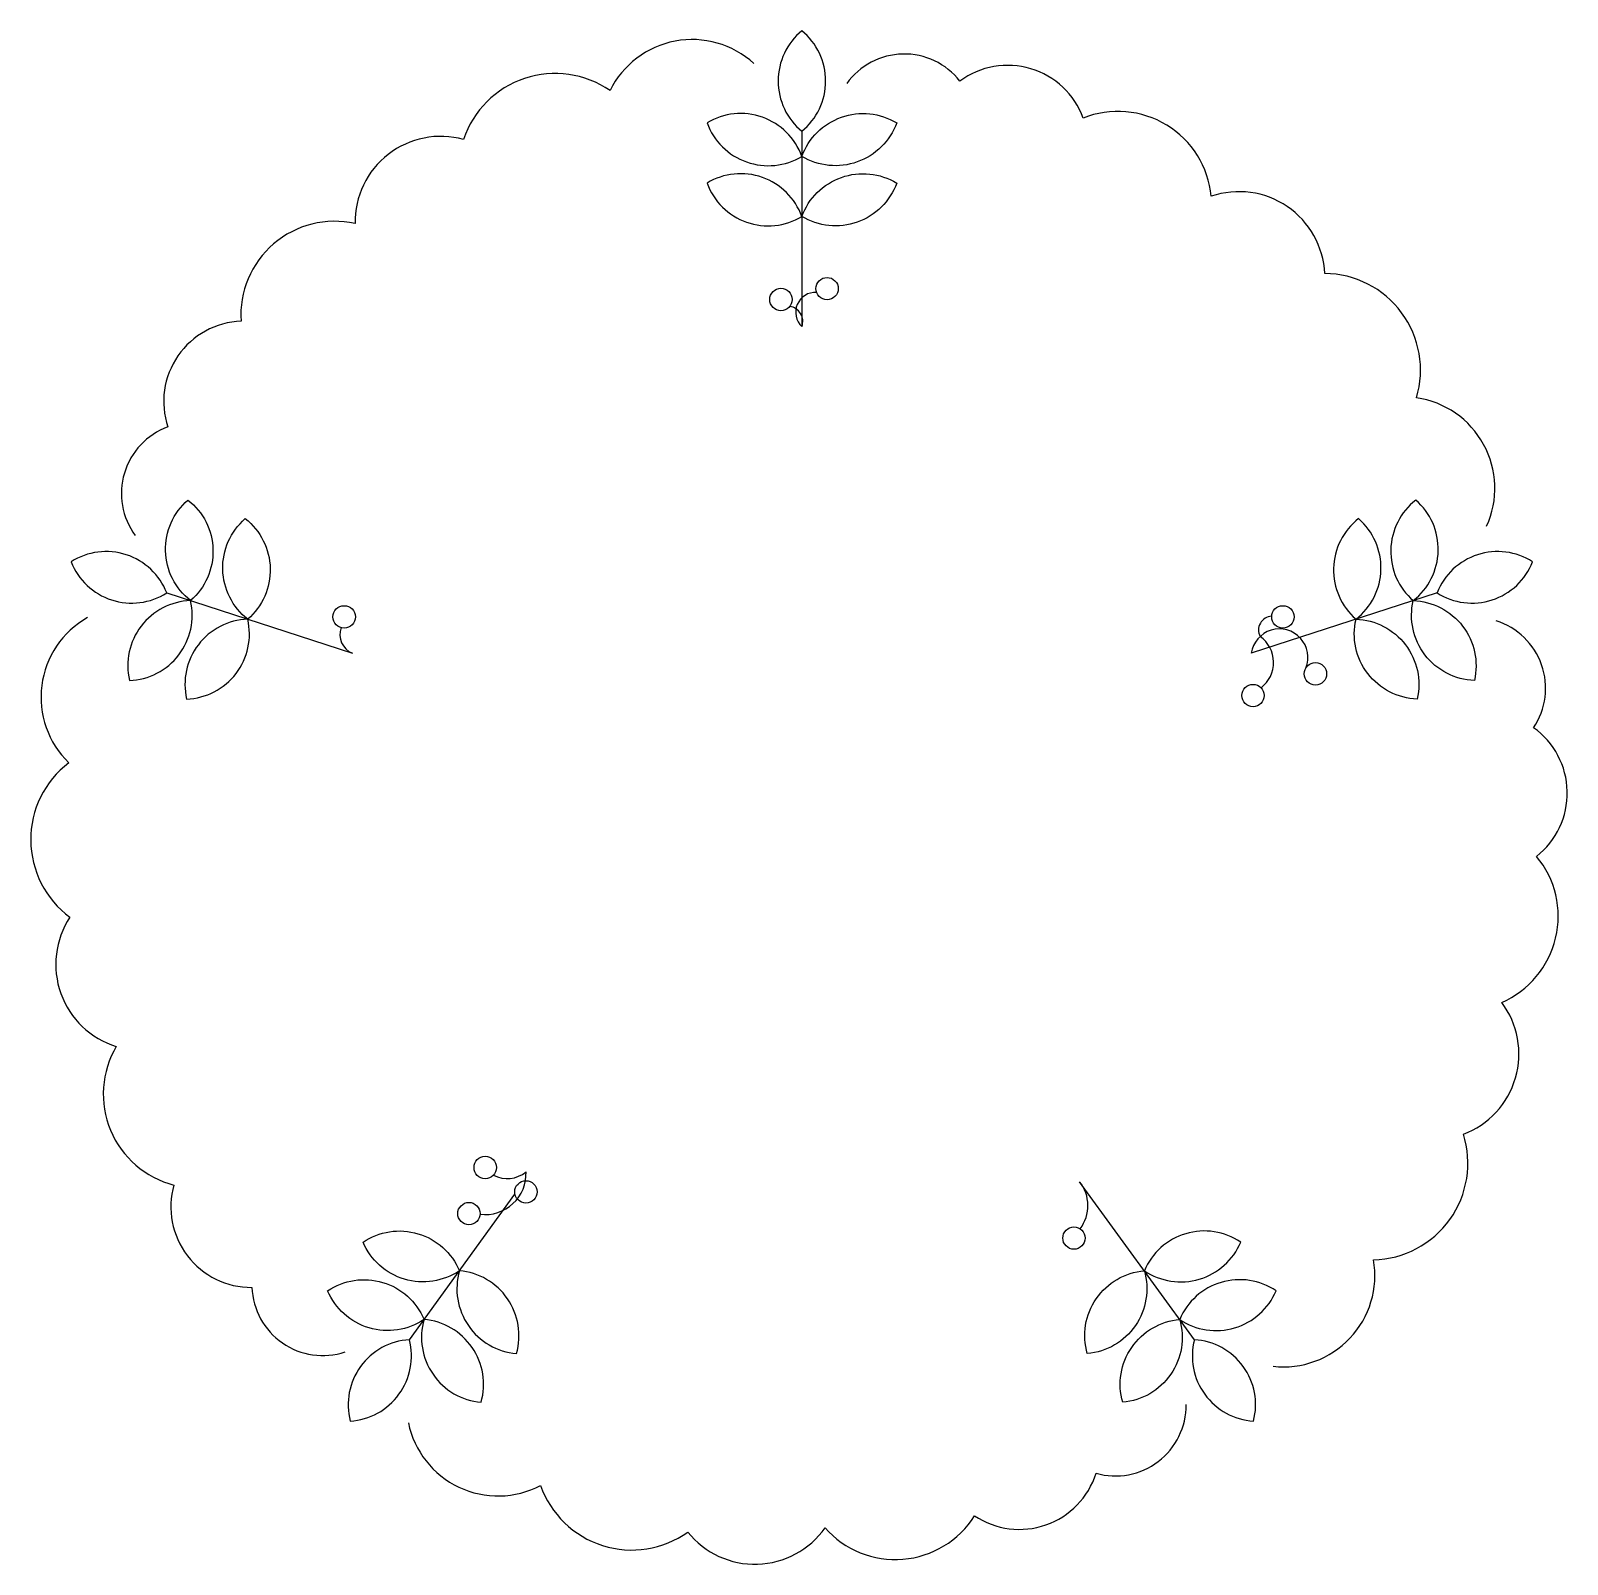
# Model space of a CAD drawing. Header units: feet. Extents: x -0.502 to 0.498, y -0.498 to 0.5.
import ezdxf

# ---------------------------------------------------------------- set-up
doc = ezdxf.new("R2010")
doc.units = ezdxf.units.FT
doc.header["$MEASUREMENT"] = 0

msp = doc.modelspace()

# ---------------------------------------------------------------- linework, layer by layer
for p, q in [((0, 0.43457), (0, 0.30751)), ((-0.4133, 0.13429), (-0.29246, 0.09503)), ((0.4133, 0.13429), (0.29246, 0.09503)), ((0.25543, -0.35158), (0.18075, -0.24878)), ((-0.25543, -0.35158), (-0.18669, -0.25695))]:
    msp.add_line(p, q)
for points in [[(0, 0.5, 0.471734), (0, 0.43457, 0.471734)], [(-0.0617, 0.44007, 0.471734), (0, 0.41829, 0.471734)], [(0.0617, 0.44007, -0.471734), (0, 0.41829, -0.471734)], [(-0.0617, 0.40092, 0.471734), (0, 0.37914, 0.471734)], [(0.0617, 0.40092, -0.471734), (0, 0.37914, -0.471734)], [(-0.39947, 0.19467, -0.471734), (-0.39782, 0.12926, -0.471734)], [(0.39947, 0.19467, 0.471734), (0.39782, 0.12926, 0.471734)], [(-0.36223, 0.18257, -0.471734), (-0.36058, 0.11716, -0.471734)], [(0.36223, 0.18257, 0.471734), (0.36058, 0.11716, 0.471734)], [(-0.47553, 0.15451, 0.471734), (-0.4133, 0.13429, 0.471734)], [(0.47553, 0.15451, 0.471734), (0.4133, 0.13429, 0.471734)], [(-0.4376, 0.07731, 0.471734), (-0.39782, 0.12926, 0.471734)], [(0.4376, 0.07731, -0.471734), (0.39782, 0.12926, -0.471734)], [(-0.40036, 0.06521, 0.471734), (-0.36058, 0.11716, 0.471734)], [(0.40036, 0.06521, -0.471734), (0.36058, 0.11716, -0.471734)], [(-0.28557, -0.28809, -0.471734), (-0.22285, -0.30673, -0.471734)], [(0.28557, -0.28809, 0.471734), (0.22285, -0.30673, 0.471734)], [(-0.18574, -0.36062, 0.471734), (-0.22285, -0.30673, 0.471734)], [(0.18574, -0.36062, -0.471734), (0.22285, -0.30673, -0.471734)], [(-0.30858, -0.31976, -0.471734), (-0.24587, -0.33841, -0.471734)], [(0.30858, -0.31976, 0.471734), (0.24587, -0.33841, 0.471734)], [(-0.20875, -0.39229, 0.471734), (-0.24587, -0.33841, 0.471734)], [(0.20875, -0.39229, -0.471734), (0.24587, -0.33841, -0.471734)], [(-0.29389, -0.40451, 0.471734), (-0.25543, -0.35158, 0.471734)], [(0.29389, -0.40451, 0.471734), (0.25543, -0.35158, 0.471734)]]:
    msp.add_lwpolyline(points, format="xyb", close=True)
for points in [[(-0.03127, 0.47869, 0.5), (-0.12484, 0.46104, 0.5), (-0.22017, 0.42928, 0.5), (-0.29079, 0.37457, 0.5), (-0.36494, 0.31104, 0.5), (-0.4126, 0.24221, 0.5), (-0.43379, 0.17162, 0.5)], [(0.4456, 0.17766, 0.5), (0.3999, 0.2612, 0.5), (0.34023, 0.34205, 0.5), (0.26638, 0.3923, 0.5), (0.18304, 0.44319, 0.5), (0.10286, 0.46726, 0.5), (0.02918, 0.46559, 0.5)], [(-0.46492, 0.11818, 0.5), (-0.47705, 0.02374, 0.5), (-0.4763, -0.07674, 0.5), (-0.4461, -0.16081, 0.5), (-0.40859, -0.25096, 0.5), (-0.35786, -0.31756, 0.5), (-0.29727, -0.35952, 0.5)], [(0.30667, -0.36889, 0.5), (0.37199, -0.29961, 0.5), (0.43045, -0.21788, 0.5), (0.45542, -0.13211, 0.5), (0.47806, -0.03713, 0.5), (0.47617, 0.04657, 0.5), (0.45182, 0.11613, 0.5)], [(-0.25607, -0.40565, 0.5), (-0.17, -0.44637, 0.5), (-0.0742, -0.47671, 0.5), (0.01509, -0.47395, 0.5), (0.11242, -0.46614, 0.5), (0.19143, -0.43848, 0.5), (0.25006, -0.39382, 0.5)]]:
    msp.add_lwpolyline(points, format="xyb")
for centre in [(-0.01362, 0.32516), (0.01639, 0.33222), (-0.29785, 0.11868), (0.31299, 0.11868), (0.33417, 0.08162), (0.29357, 0.0675), (-0.20605, -0.23956), (-0.17957, -0.25544), (-0.21664, -0.26956), (0.17705, -0.28545)]:
    msp.add_circle(centre, 0.00728)
for centre, radius, start, end in [((-0.0093, 0.31087), 0.00988, 340.1498, 81.89068), ((0.00893, 0.31687), 0.01294, 87.33255, 226.36756), ((-0.28748, 0.10716), 0.01311, 159.88502, 247.69428), ((0.31078, 0.09233), 0.01851, 337.89516, 171.63509), ((0.30611, 0.1101), 0.00897, 92.48924, 207.90551), ((0.28628, 0.08898), 0.02068, 307.34199, 54.88025), ((-0.20605, -0.24356), 0.02658, 262.83152, 2.70558), ((-0.19161, -0.22811), 0.01866, 241.04801, 310.45966), ((0.16099, -0.2643), 0.02513, 323.10209, 38.15909)]:
    msp.add_arc(centre, radius, start, end)

doc.saveas('drawing.dxf')
